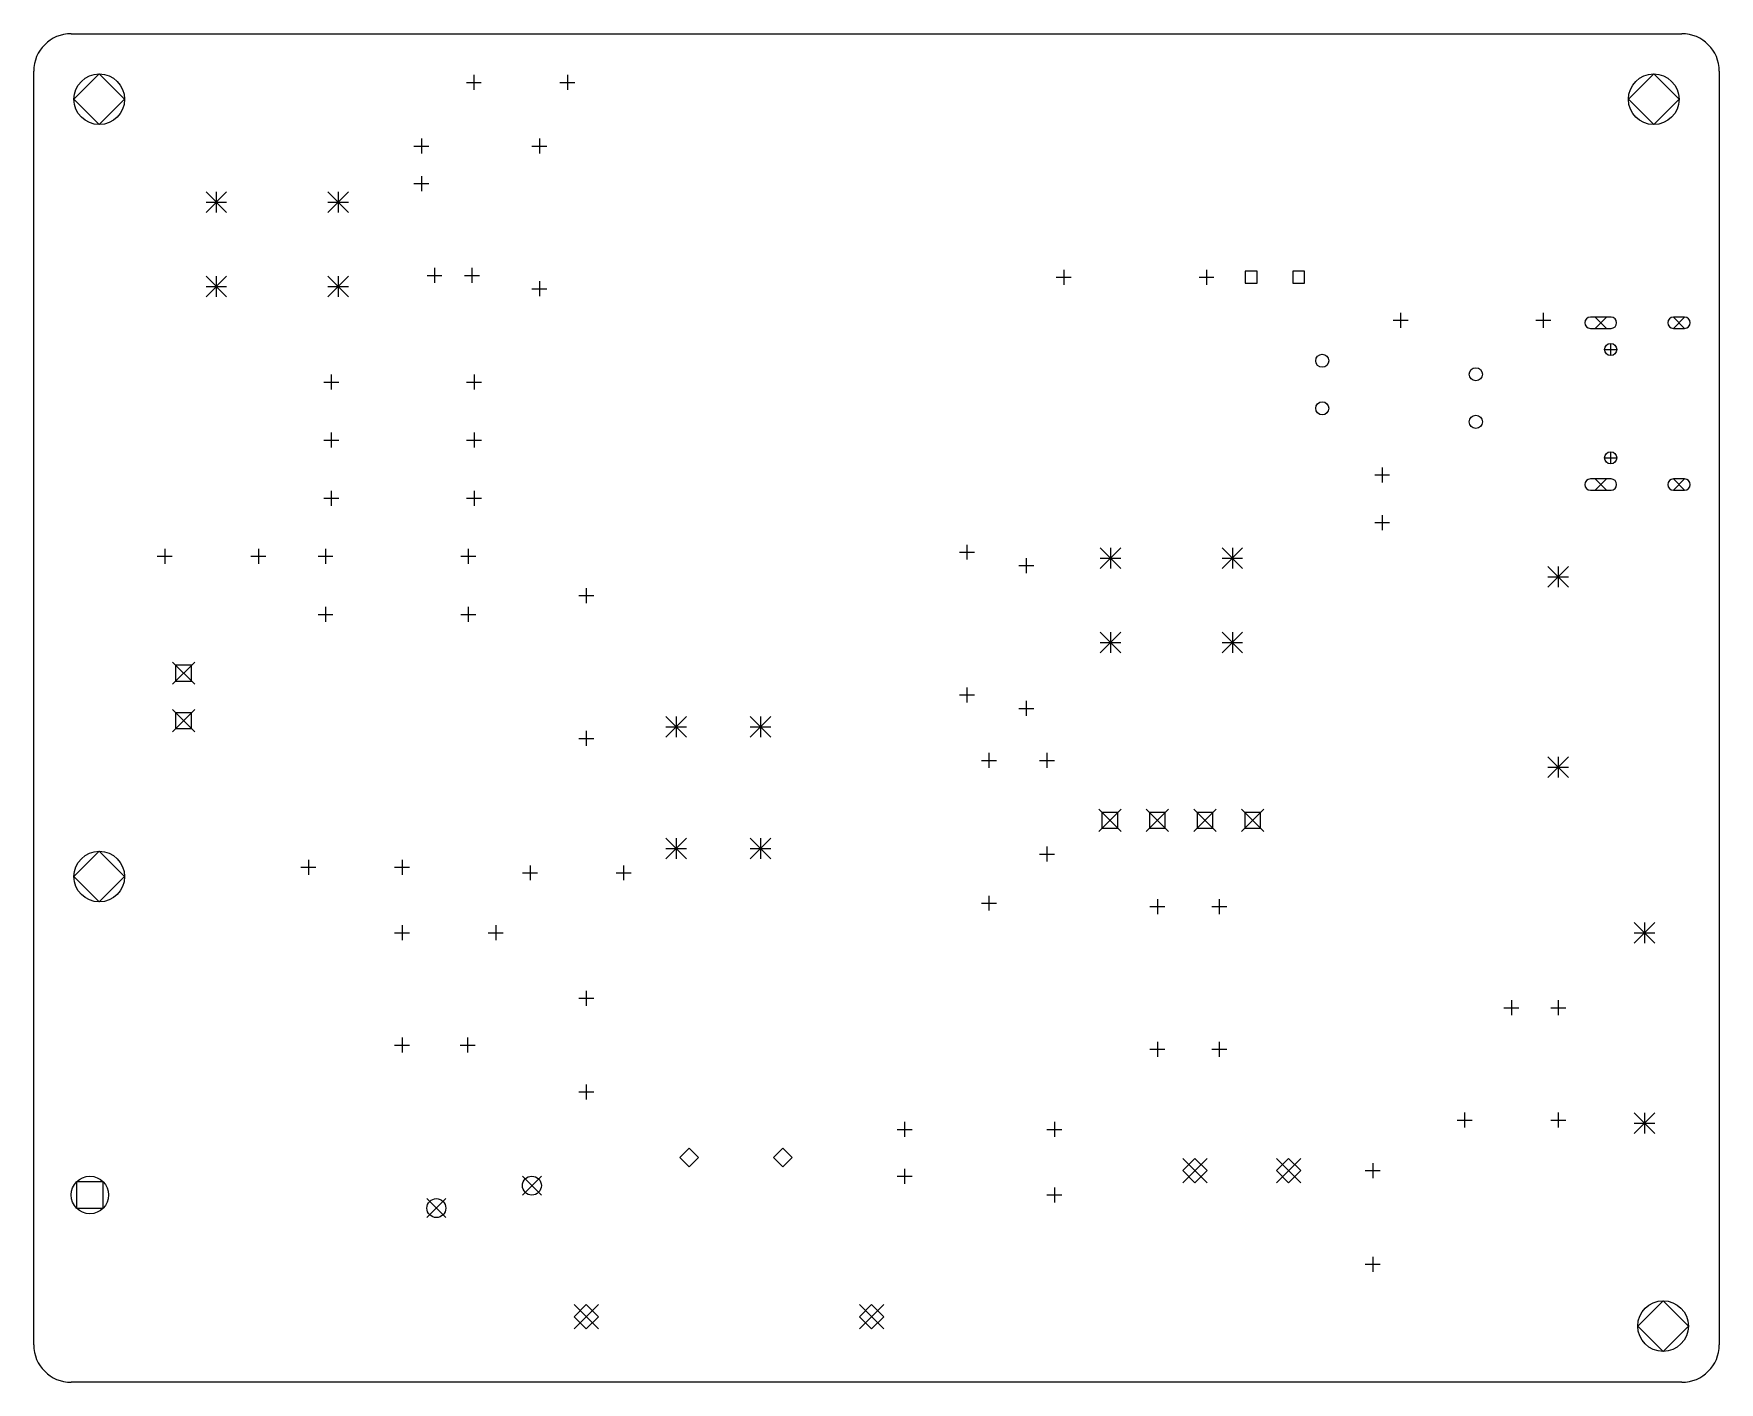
# Model space of a CAD drawing. Header units: millimetres. Extents: x 98 to 190, y -210 to -100.
# Drawn here: x 100 to 190, y -172 to -100 of the extents above; entities that cross this region are included whole.
import ezdxf

# ---------------------------------------------------------------- set-up
doc = ezdxf.new("R2010")
doc.units = ezdxf.units.MM
doc.layers.add('BLACK', color=250, linetype='CONTINUOUS')

msp = doc.modelspace()

# ---------------------------------------------------------------- linework, layer by layer
at = {"layer": 'BLACK', "linetype": 'CONTINUOUS'}
for p, q in [((102, -100), (188, -100)), ((100, -170), (100, -102)), ((103.5, -102.15), (102.15, -103.5)), ((104.85, -103.5), (103.5, -102.15)), ((123.1, -102.6), (123.9, -102.6)), ((123.5, -102.2), (123.5, -103)), ((128.1, -102.6), (128.9, -102.6)), ((128.5, -102.2), (128.5, -103)), ((186.5, -102.15), (185.15, -103.5)), ((187.85, -103.5), (186.5, -102.15)), ((190, -102), (190, -170)), ((102.15, -103.5), (103.5, -104.85)), ((103.5, -104.85), (104.85, -103.5)), ((185.15, -103.5), (186.5, -104.85)), ((186.5, -104.85), (187.85, -103.5)), ((120.3, -106), (121.1, -106)), ((120.7, -105.6), (120.7, -106.4)), ((126.6, -106), (127.4, -106)), ((127, -105.6), (127, -106.4)), ((120.3, -108), (121.1, -108)), ((120.7, -107.6), (120.7, -108.4)), ((109.2, -108.45), (110.3, -109.55)), ((110.3, -108.45), (109.2, -109.55)), ((109.75, -108.45), (109.75, -109.55)), ((115.7, -108.45), (116.8, -109.55)), ((116.8, -108.45), (115.7, -109.55)), ((116.25, -108.45), (116.25, -109.55)), ((109.2, -109), (110.3, -109)), ((115.7, -109), (116.8, -109)), ((121.4, -112.5), (121.4, -113.3)), ((123.4, -112.5), (123.4, -113.3)), ((109.2, -112.95), (110.3, -114.05)), ((110.3, -112.95), (109.2, -114.05)), ((109.75, -112.95), (109.75, -114.05)), ((115.7, -112.95), (116.8, -114.05)), ((116.8, -112.95), (115.7, -114.05)), ((116.25, -112.95), (116.25, -114.05)), ((121, -112.9), (121.8, -112.9)), ((123, -112.9), (123.8, -112.9)), ((127, -113.22), (127, -114.02)), ((154.6, -113), (155.4, -113)), ((155, -112.6), (155, -113.4)), ((162.22, -113), (163.02, -113)), ((162.62, -112.6), (162.62, -113.4)), ((165.318201, -112.681799), (164.681799, -112.681799)), ((164.681799, -112.681799), (164.681799, -113.318201)), ((164.681799, -113.318201), (165.318201, -113.318201)), ((165.318201, -113.318201), (165.318201, -112.681799)), ((167.858201, -112.681799), (167.221799, -112.681799)), ((167.221799, -112.681799), (167.221799, -113.318201)), ((167.221799, -113.318201), (167.858201, -113.318201)), ((167.858201, -113.318201), (167.858201, -112.681799)), ((109.2, -113.5), (110.3, -113.5)), ((115.7, -113.5), (116.8, -113.5)), ((126.6, -113.62), (127.4, -113.62)), ((172.98, -114.9), (172.98, -115.7)), ((180.6, -114.9), (180.6, -115.7)), ((184.22, -115.13), (183.12, -115.13)), ((183.37, -115.13), (183.97, -115.73)), ((183.97, -115.13), (183.37, -115.73)), ((187.55, -115.13), (188.15, -115.73)), ((188.15, -115.13), (187.55, -115.73)), ((188.15, -115.13), (187.55, -115.13)), ((172.58, -115.3), (173.38, -115.3)), ((180.2, -115.3), (181, -115.3)), ((183.12, -115.73), (184.22, -115.73)), ((187.55, -115.73), (188.15, -115.73)), ((183.875, -116.86), (184.525, -116.86)), ((184.2, -116.535), (184.2, -117.185)), ((115.49, -118.6), (116.29, -118.6)), ((115.89, -118.2), (115.89, -119)), ((123.11, -118.6), (123.91, -118.6)), ((123.51, -118.2), (123.51, -119)), ((115.89, -121.3), (115.89, -122.1)), ((123.51, -121.3), (123.51, -122.1)), ((115.49, -121.7), (116.29, -121.7)), ((123.11, -121.7), (123.91, -121.7)), ((184.2, -122.315), (184.2, -122.965)), ((172, -123.16), (172, -123.96)), ((183.875, -122.64), (184.525, -122.64)), ((171.6, -123.56), (172.4, -123.56)), ((184.22, -123.77), (183.12, -123.77)), ((183.37, -123.77), (183.97, -124.37)), ((183.97, -123.77), (183.37, -124.37)), ((187.55, -123.77), (188.15, -124.37)), ((188.15, -123.77), (187.55, -124.37)), ((188.15, -123.77), (187.55, -123.77)), ((115.49, -124.8), (116.29, -124.8)), ((115.89, -124.4), (115.89, -125.2)), ((123.11, -124.8), (123.91, -124.8)), ((123.51, -124.4), (123.51, -125.2)), ((183.12, -124.37), (184.22, -124.37)), ((187.55, -124.37), (188.15, -124.37)), ((172, -125.7), (172, -126.5)), ((171.6, -126.1), (172.4, -126.1)), ((107, -127.5), (107, -128.3)), ((112, -127.5), (112, -128.3)), ((115.58, -127.5), (115.58, -128.3)), ((123.2, -127.5), (123.2, -128.3)), ((149.43, -127.68), (150.23, -127.68)), ((149.83, -127.28), (149.83, -128.08)), ((156.95, -127.45), (158.05, -128.55)), ((158.05, -127.45), (156.95, -128.55)), ((157.5, -127.45), (157.5, -128.55)), ((163.45, -127.45), (164.55, -128.55)), ((164.55, -127.45), (163.45, -128.55)), ((164, -127.45), (164, -128.55)), ((106.6, -127.9), (107.4, -127.9)), ((111.6, -127.9), (112.4, -127.9)), ((115.18, -127.9), (115.98, -127.9)), ((122.8, -127.9), (123.6, -127.9)), ((152.6, -128.4), (153.4, -128.4)), ((153, -128), (153, -128.8)), ((156.95, -128), (158.05, -128)), ((163.45, -128), (164.55, -128)), ((180.85, -128.45), (181.95, -129.55)), ((181.95, -128.45), (180.85, -129.55)), ((181.4, -128.45), (181.4, -129.55)), ((129.5, -129.6), (129.5, -130.4)), ((180.85, -129), (181.95, -129)), ((129.1, -130), (129.9, -130)), ((115.18, -131), (115.98, -131)), ((115.58, -130.6), (115.58, -131.4)), ((122.8, -131), (123.6, -131)), ((123.2, -130.6), (123.2, -131.4)), ((156.95, -131.95), (158.05, -133.05)), ((158.05, -131.95), (156.95, -133.05)), ((157.5, -131.95), (157.5, -133.05)), ((163.45, -131.95), (164.55, -133.05)), ((164.55, -131.95), (163.45, -133.05)), ((164, -131.95), (164, -133.05)), ((156.95, -132.5), (158.05, -132.5)), ((163.45, -132.5), (164.55, -132.5)), ((107.405, -133.545), (108.595, -134.735)), ((108.595, -133.545), (107.405, -134.735)), ((108.420733, -133.719267), (107.579267, -133.719267)), ((107.579267, -133.719267), (107.579267, -134.560733)), ((108.420733, -134.560733), (108.420733, -133.719267)), ((107.579267, -134.560733), (108.420733, -134.560733)), ((149.83, -134.9), (149.83, -135.7)), ((149.43, -135.3), (150.23, -135.3)), ((153, -135.62), (153, -136.42)), ((107.405, -136.085), (108.595, -137.275)), ((108.595, -136.085), (107.405, -137.275)), ((108.420733, -136.259267), (107.579267, -136.259267)), ((107.579267, -136.259267), (107.579267, -137.100733)), ((108.420733, -137.100733), (108.420733, -136.259267)), ((133.75, -136.45), (134.85, -137.55)), ((134.85, -136.45), (133.75, -137.55)), ((134.3, -136.45), (134.3, -137.55)), ((138.25, -136.45), (139.35, -137.55)), ((139.35, -136.45), (138.25, -137.55)), ((138.8, -136.45), (138.8, -137.55)), ((152.6, -136.02), (153.4, -136.02)), ((107.579267, -137.100733), (108.420733, -137.100733)), ((129.1, -137.62), (129.9, -137.62)), ((129.5, -137.22), (129.5, -138.02)), ((133.75, -137), (134.85, -137)), ((138.25, -137), (139.35, -137)), ((151, -138.4), (151, -139.2)), ((154.1, -138.4), (154.1, -139.2)), ((150.6, -138.8), (151.4, -138.8)), ((153.7, -138.8), (154.5, -138.8)), ((180.85, -138.61), (181.95, -139.71)), ((181.95, -138.61), (180.85, -139.71)), ((180.85, -139.16), (181.95, -139.16)), ((181.4, -138.61), (181.4, -139.71)), ((156.865, -141.405), (158.055, -142.595)), ((158.055, -141.405), (156.865, -142.595)), ((157.880733, -141.579267), (157.039267, -141.579267)), ((157.039267, -141.579267), (157.039267, -142.420733)), ((157.880733, -142.420733), (157.880733, -141.579267)), ((159.405, -141.405), (160.595, -142.595)), ((160.595, -141.405), (159.405, -142.595)), ((160.420733, -141.579267), (159.579267, -141.579267)), ((159.579267, -141.579267), (159.579267, -142.420733)), ((160.420733, -142.420733), (160.420733, -141.579267)), ((161.945, -141.405), (163.135, -142.595)), ((163.135, -141.405), (161.945, -142.595)), ((162.960733, -141.579267), (162.119267, -141.579267)), ((162.119267, -141.579267), (162.119267, -142.420733)), ((162.960733, -142.420733), (162.960733, -141.579267)), ((164.485, -141.405), (165.675, -142.595)), ((165.675, -141.405), (164.485, -142.595)), ((165.500733, -141.579267), (164.659267, -141.579267)), ((164.659267, -141.579267), (164.659267, -142.420733)), ((165.500733, -142.420733), (165.500733, -141.579267)), ((133.75, -142.95), (134.85, -144.05)), ((134.85, -142.95), (133.75, -144.05)), ((134.3, -142.95), (134.3, -144.05)), ((138.25, -142.95), (139.35, -144.05)), ((139.35, -142.95), (138.25, -144.05)), ((138.8, -142.95), (138.8, -144.05)), ((157.039267, -142.420733), (157.880733, -142.420733)), ((159.579267, -142.420733), (160.420733, -142.420733)), ((162.119267, -142.420733), (162.960733, -142.420733)), ((164.659267, -142.420733), (165.500733, -142.420733)), ((103.5, -143.65), (102.15, -145)), ((104.85, -145), (103.5, -143.65)), ((133.75, -143.5), (134.85, -143.5)), ((138.25, -143.5), (139.35, -143.5)), ((153.7, -143.8), (154.5, -143.8)), ((154.1, -143.4), (154.1, -144.2)), ((114.27, -144.5), (115.07, -144.5)), ((114.67, -144.1), (114.67, -144.9)), ((119.27, -144.5), (120.07, -144.5)), ((119.67, -144.1), (119.67, -144.9)), ((126.1, -144.8), (126.9, -144.8)), ((126.5, -144.4), (126.5, -145.2)), ((131.1, -144.8), (131.9, -144.8)), ((131.5, -144.4), (131.5, -145.2)), ((102.15, -145), (103.5, -146.35)), ((103.5, -146.35), (104.85, -145)), ((150.6, -146.42), (151.4, -146.42)), ((151, -146.02), (151, -146.82)), ((159.6, -146.6), (160.4, -146.6)), ((160, -146.2), (160, -147)), ((162.9, -146.6), (163.7, -146.6)), ((163.3, -146.2), (163.3, -147)), ((119.67, -147.6), (119.67, -148.4)), ((124.67, -147.6), (124.67, -148.4)), ((185.45, -147.45), (186.55, -148.55)), ((186.55, -147.45), (185.45, -148.55)), ((186, -147.45), (186, -148.55)), ((119.27, -148), (120.07, -148)), ((124.27, -148), (125.07, -148)), ((185.45, -148), (186.55, -148)), ((129.5, -151.1), (129.5, -151.9)), ((129.1, -151.5), (129.9, -151.5)), ((178.5, -152), (179.3, -152)), ((178.9, -151.6), (178.9, -152.4)), ((181, -152), (181.8, -152)), ((181.4, -151.6), (181.4, -152.4)), ((119.67, -153.6), (119.67, -154.4)), ((123.17, -153.6), (123.17, -154.4)), ((160, -153.82), (160, -154.62)), ((163.3, -153.82), (163.3, -154.62)), ((119.27, -154), (120.07, -154)), ((122.77, -154), (123.57, -154)), ((159.6, -154.22), (160.4, -154.22)), ((162.9, -154.22), (163.7, -154.22)), ((129.1, -156.5), (129.9, -156.5)), ((129.5, -156.1), (129.5, -156.9)), ((146.5, -158.1), (146.5, -158.9)), ((154.5, -158.1), (154.5, -158.9)), ((176, -158), (176.8, -158)), ((176.4, -157.6), (176.4, -158.4)), ((181, -158), (181.8, -158)), ((181.4, -157.6), (181.4, -158.4)), ((185.45, -157.61), (186.55, -158.71)), ((186.55, -157.61), (185.45, -158.71)), ((185.45, -158.16), (186.55, -158.16)), ((186, -157.61), (186, -158.71)), ((146.1, -158.5), (146.9, -158.5)), ((154.1, -158.5), (154.9, -158.5)), ((135, -159.5), (134.5, -160)), ((134.5, -160), (135, -160.5)), ((135.5, -160), (135, -159.5)), ((135, -160.5), (135.5, -160)), ((140, -159.5), (139.5, -160)), ((139.5, -160), (140, -160.5)), ((140.5, -160), (140, -159.5)), ((140, -160.5), (140.5, -160)), ((161.35, -160.05), (162.65, -161.35)), ((162.65, -160.05), (161.35, -161.35)), ((162, -160.05), (161.35, -160.7)), ((162.65, -160.7), (162, -160.05)), ((166.35, -160.05), (167.65, -161.35)), ((167.65, -160.05), (166.35, -161.35)), ((167, -160.05), (166.35, -160.7)), ((167.65, -160.7), (167, -160.05)), ((126.095, -160.995), (127.105, -162.005)), ((127.105, -160.995), (126.095, -162.005)), ((146.1, -161), (146.9, -161)), ((146.5, -160.6), (146.5, -161.4)), ((161.35, -160.7), (162, -161.35)), ((162, -161.35), (162.65, -160.7)), ((166.35, -160.7), (167, -161.35)), ((167, -161.35), (167.65, -160.7)), ((171.1, -160.7), (171.9, -160.7)), ((171.5, -160.3), (171.5, -161.1)), ((103.707114, -161.292886), (102.292886, -161.292886)), ((102.292886, -161.292886), (102.292886, -162.707114)), ((103.707114, -162.707114), (103.707114, -161.292886)), ((154.1, -162), (154.9, -162)), ((154.5, -161.6), (154.5, -162.4)), ((102.292886, -162.707114), (103.707114, -162.707114)), ((120.995, -162.195), (122.005, -163.205)), ((122.005, -162.195), (120.995, -163.205)), ((171.5, -165.3), (171.5, -166.1)), ((171.1, -165.7), (171.9, -165.7)), ((128.85, -167.85), (130.15, -169.15)), ((130.15, -167.85), (128.85, -169.15)), ((129.5, -167.85), (128.85, -168.5)), ((130.15, -168.5), (129.5, -167.85)), ((144.09, -167.85), (145.39, -169.15)), ((145.39, -167.85), (144.09, -169.15)), ((144.74, -167.85), (144.09, -168.5)), ((145.39, -168.5), (144.74, -167.85)), ((187, -167.65), (185.65, -169)), ((188.35, -169), (187, -167.65)), ((128.85, -168.5), (129.5, -169.15)), ((129.5, -169.15), (130.15, -168.5)), ((144.09, -168.5), (144.74, -169.15)), ((144.74, -169.15), (145.39, -168.5)), ((185.65, -169), (187, -170.35)), ((187, -170.35), (188.35, -169)), ((188, -172), (102, -172))]:
    msp.add_line(p, q, dxfattribs=at)
at = {"layer": 'BLACK'}
for centre, radius in [((103.5, -103.5), 1.35), ((186.5, -103.5), 1.35), ((184.2, -116.86), 0.325), ((168.8, -117.46), 0.35), ((177, -118.18), 0.35), ((168.8, -120), 0.35), ((177, -120.72), 0.35), ((184.2, -122.64), 0.325), ((103.5, -145), 1.35), ((103, -162), 1), ((126.6, -161.5), 0.505), ((121.5, -162.7), 0.505), ((187, -169), 1.35)]:
    msp.add_circle(centre, radius, dxfattribs=at)
for centre, radius, start, end in [((102, -102), 2, 90, 180), ((188, -102), 2, 0, 90), ((183.12, -115.43), 0.3, 90, 270), ((184.22, -115.43), 0.3, -90, 90), ((187.55, -115.43), 0.3, 90, 270), ((188.15, -115.43), 0.3, -90, 90), ((183.12, -124.07), 0.3, 90, 270), ((184.22, -124.07), 0.3, -90, 90), ((187.55, -124.07), 0.3, 90, 270), ((188.15, -124.07), 0.3, -90, 90), ((102, -170), 2, -180, -90), ((188, -170), 2, -90, 0)]:
    msp.add_arc(centre, radius, start, end, dxfattribs=at)

doc.saveas('drawing.dxf')
